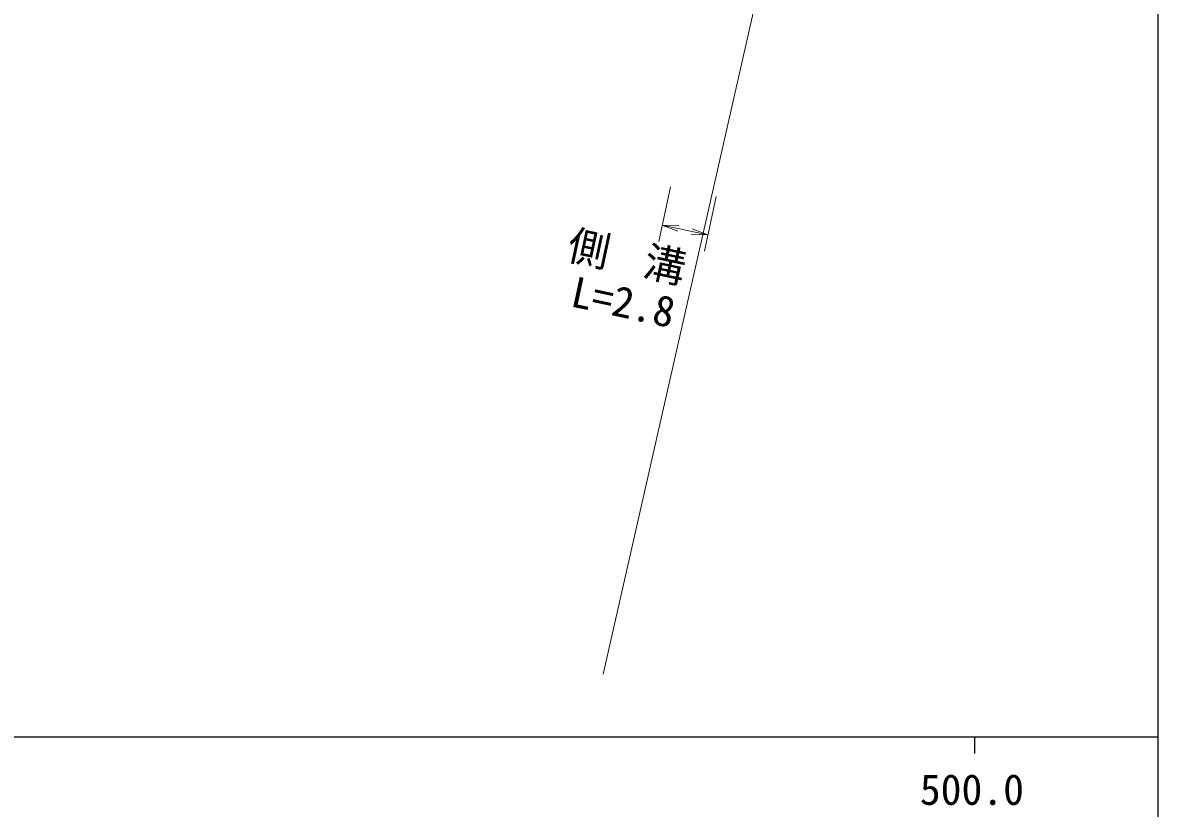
# Model space of a CAD drawing. Units: millimetres, scale not verified. Extents: x 40000 to 680000, y 20000 to 380000.
# Drawn here: x 511026 to 579000, y 200730 to 247724 of the extents above; entities that cross this region are included whole.
import ezdxf
from ezdxf.enums import TextEntityAlignment as Align

# ---------------------------------------------------------------- set-up
doc = ezdxf.new("R2010")
doc.units = ezdxf.units.MM
doc.header["$LTSCALE"] = 1000
for name, color, linetype, lineweight in [('M-BMK-OTRS', 5, 'Continuous', 13), ('M-STR-HTXT', 7, 'Continuous', 13), ('M-TTL-BAND', 7, 'Continuous', 25)]:
    doc.layers.add(name, color=color, linetype=linetype, lineweight=lineweight)
doc.styles.add('ＭＳ ゴシック', font='')
doc.styles.get('ＭＳ ゴシック').set_extended_font_data('MS Gothic')

# ---------------------------------------------------------------- blocks, each defined once
blk = doc.blocks.new('open_arrow')
at = {"color": 0, "linetype": 'Continuous', "lineweight": -2}
blk.add_lwpolyline([(7.5, 1.25), (0, 0), (7.5, -1.25)], dxfattribs=at)

msp = doc.modelspace()

# ---------------------------------------------------------------- linework, layer by layer
at = {"layer": 'M-BMK-OTRS'}
msp.add_line((559041, 267264), (545776, 208749), dxfattribs=at)
at = {"layer": 'M-STR-HTXT'}
for p, q in [((549801, 237913), (549097, 234639)), ((552535, 237325), (551831, 234051)), ((549307, 235617), (552041, 235029))]:
    msp.add_line(p, q, dxfattribs=at)
at = {"layer": 'M-TTL-BAND'}
for p, q in [((579000, 20000), (579000, 370000)), ((40000, 205000), (579000, 205000)), ((568000, 205000), (568000, 204000))]:
    msp.add_line(p, q, dxfattribs=at)

# ---------------------------------------------------------------- block references
at = {"layer": 'M-STR-HTXT', "xscale": 133, "yscale": 133}
for p, rotation in [((549307, 235617), 347.9), ((552041, 235029), 167.9)]:
    msp.add_blockref('open_arrow', p, dxfattribs=dict(at, rotation=rotation))

# ---------------------------------------------------------------- texts
at = {"layer": 'M-STR-HTXT', "style": 'ＭＳ ゴシック'}
msp.add_text('L=2.8', height=1833, rotation=347.864, dxfattribs=at).set_placement((546672, 229581), align=Align.BOTTOM_CENTER)
at = {"layer": 'M-STR-HTXT', "insert": (547475, 233576), "char_height": 1833, "attachment_point": 5, "rotation": 347.864, "style": 'ＭＳ ゴシック'}
msp.add_mtext('\\T1.24;側\\~溝', dxfattribs=at)
at = {"layer": 'M-TTL-BAND', "style": 'ＭＳ ゴシック'}
msp.add_text('500.0', height=1833, dxfattribs=at).set_placement((567844, 200385), align=Align.BOTTOM_CENTER)

doc.saveas('drawing.dxf')
